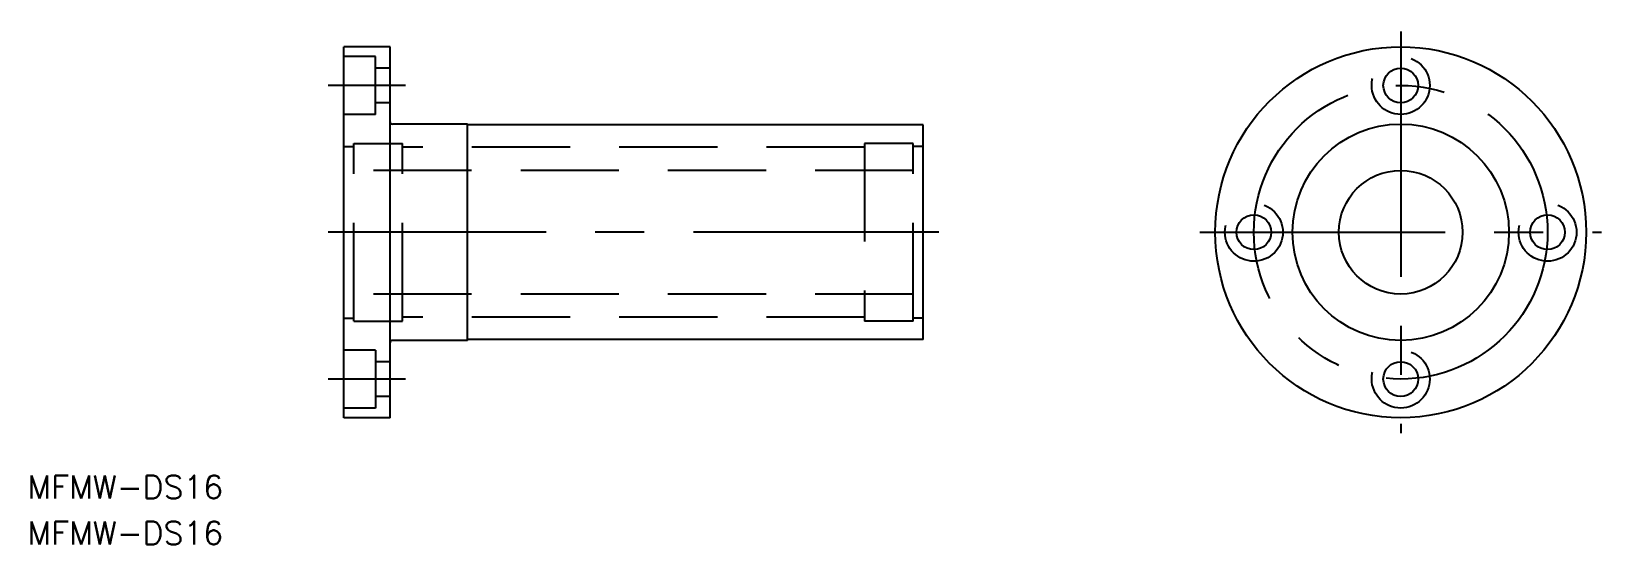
# Model space of a CAD drawing. Extents: x -40 to 163, y -40 to 26.
import ezdxf

# ---------------------------------------------------------------- set-up
doc = ezdxf.new("R2010")
doc.units = 0
doc.linetypes.add('CENTER', pattern=[50.8, 31.75, -6.35, 6.35, -6.35])
doc.linetypes.add('DASHED', pattern=[19.05, 12.7, -6.35])
doc.layers.get('0').update_dxf_attribs({"linetype": 'CONTINUOUS'})
doc.layers.add('CENTER', color=1, linetype='CENTER')
doc.styles.get("Standard").update_dxf_attribs({"font": 'txt.shx', "height": 3, "bigfont": 'bigfont.shx'})

msp = doc.modelspace()

# ---------------------------------------------------------------- linework, layer by layer
at = {"color": 7, "linetype": 'CONTINUOUS'}
for p, q in [((6, 24), (0, 24)), ((0, -24), (0, 24)), ((6, -24), (6, 24)), ((16, 14), (6.3, 14)), ((16, -14), (16, 14)), ((75, 13.9), (16, 13.9)), ((75, -13.9), (75, 13.9)), ((16, -14), (6.3, -14)), ((75, -13.9), (16, -13.9)), ((6, -24), (0, -24))]:
    msp.add_line(p, q, dxfattribs=at)
at = {"color": 3, "linetype": 'DASHED'}
for p, q in [((4.1, 22.75), (0, 22.75)), ((4.1, 15.25), (4.1, 22.75)), ((6, 21.25), (4.1, 21.25)), ((6, 16.75), (4.1, 16.75)), ((4.1, 15.25), (0, 15.25)), ((0, 11.1), (1.3, 11.1)), ((1.3, -11.5), (1.3, 11.5)), ((1.3, 11.5), (7.6, 11.5)), ((7.6, -11.5), (7.6, 11.5)), ((67.4, 11), (7.6, 11)), ((73.7, 11.5), (67.4, 11.5)), ((67.4, 11.5), (67.4, -11.5)), ((73.7, -11.5), (73.7, 11.5)), ((75, 11.1), (73.7, 11.1)), ((73.7, 8), (1.3, 8)), ((73.7, -8), (1.3, -8)), ((0, -11.1), (1.3, -11.1)), ((1.3, -11.5), (7.6, -11.5)), ((67.4, -11), (7.6, -11)), ((73.7, -11.5), (67.4, -11.5)), ((75, -11.1), (73.7, -11.1)), ((4.1, -15.25), (0, -15.25)), ((4.1, -15.25), (4.1, -22.75)), ((6, -16.75), (4.1, -16.75)), ((6, -21.25), (4.1, -21.25)), ((4.1, -22.75), (0, -22.75))]:
    msp.add_line(p, q, dxfattribs=at)
at = {"color": 7, "linetype": 'CONTINUOUS'}
for centre, radius in [((136.78, 0), 24), ((136.78, 19), 2.25), ((136.78, 0), 14), ((136.78, 0), 8), ((117.78, 0), 2.25), ((155.78, 0), 2.25), ((136.78, -19), 2.25)]:
    msp.add_circle(centre, radius, dxfattribs=at)
at = {"color": 3, "linetype": 'DASHED'}
for centre in [(136.78, 19), (117.78, 0), (155.78, 0), (136.78, -19)]:
    msp.add_circle(centre, 3.75, dxfattribs=at)
at = {"color": 7, "linetype": 'CONTINUOUS'}
for centre, start, end in [((6.3, 14.3), 180, 270), ((6.3, -14.3), 90, 180)]:
    msp.add_arc(centre, 0.3, start, end, dxfattribs=at)
at = {"layer": 'CENTER', "color": 1, "linetype": 'CENTER'}
for p, q in [((136.78, 26), (136.78, -26)), ((8, 19), (-2, 19)), ((77, 0), (-2, 0)), ((110.78, 0), (162.78, 0)), ((8, -19), (-2, -19))]:
    msp.add_line(p, q, dxfattribs=at)
msp.add_circle((136.78, 0), 19, dxfattribs=at)

# ---------------------------------------------------------------- texts
at = {"color": 7, "linetype": 'CONTINUOUS'}
for p in [(-40.93, -34.48), (-40.93, -40.43)]:
    msp.add_text('MFMW-DS16', height=3, dxfattribs=at).set_placement(p)

doc.saveas('drawing.dxf')
